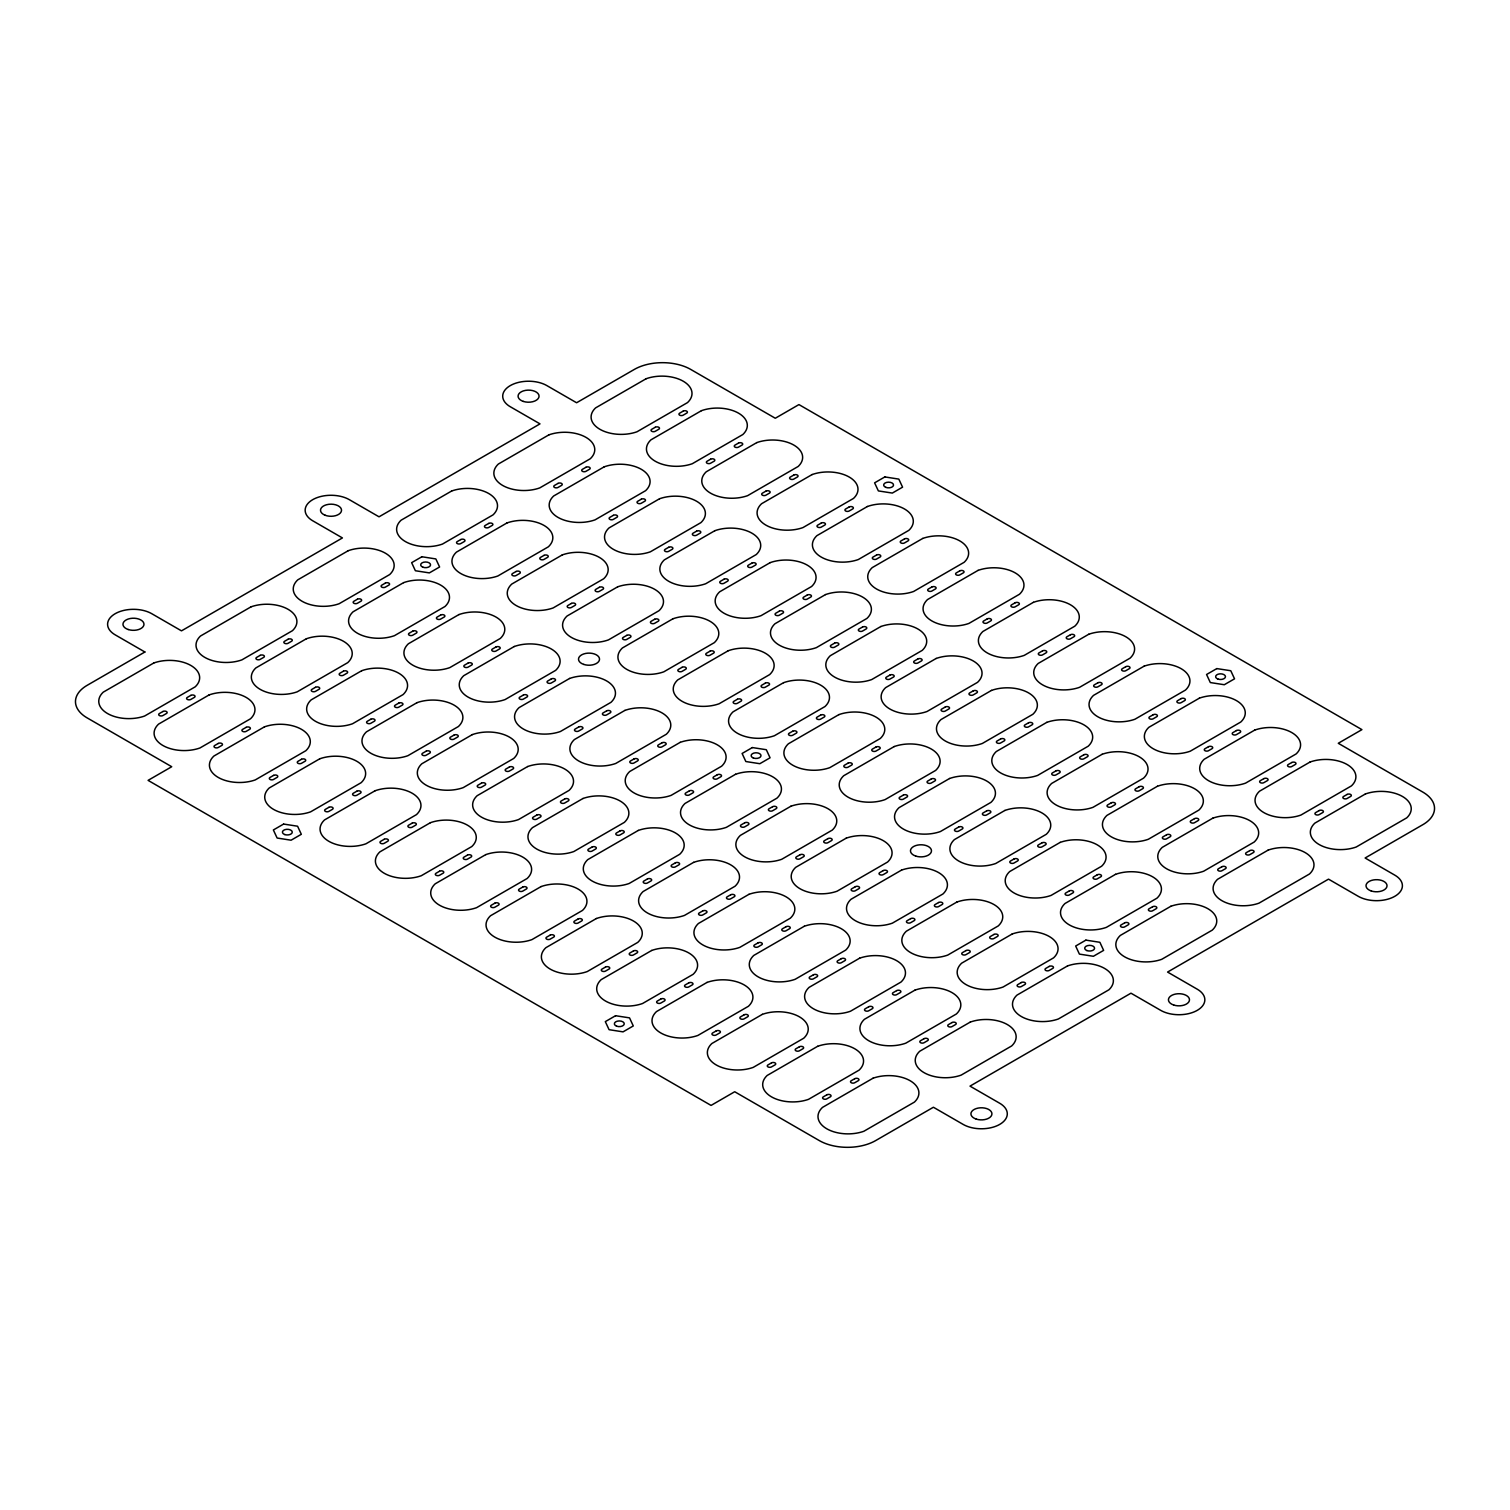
<?xml version="1.0" encoding="UTF-8"?>
<svg xmlns="http://www.w3.org/2000/svg" width="1510" height="1510" viewBox="0 0 1510 1510"><rect width="100%" height="100%" fill="white"/><g stroke="black" fill="none" stroke-linecap="round" stroke-linejoin="round"><path stroke-width="1.5" d="M144.885 651.999L87.146 685.332A39.864 23.027 0 0 0 87.146 717.892L171.725 766.721L148.074 780.368L711.059 1105.414L734.709 1091.749L819.288 1140.578A39.864 23.027 0 0 0 875.668 1140.578L933.406 1107.245L963.135 1124.403A25.878 14.949 0 0 0 999.714 1124.403A25.878 14.949 0 0 0 999.714 1103.263L970.005 1086.124L1130.971 993.184L1160.68 1010.341A25.878 14.949 0 0 0 1197.279 1010.341A25.878 14.949 0 0 0 1197.279 989.22L1167.57 972.062L1328.517 879.141L1358.226 896.298A25.878 14.949 0 0 0 1394.825 896.298A25.878 14.949 0 0 0 1394.825 875.158L1365.115 858.001L1422.854 824.668A39.864 23.027 0 0 0 1422.854 792.108L1338.275 743.279L1361.926 729.632L798.941 404.586L775.291 418.251L690.712 369.421A39.864 23.027 0 0 0 634.332 369.421L576.594 402.755L546.865 385.597A25.878 14.949 0 0 0 510.286 385.597A25.878 14.949 0 0 0 510.286 406.737L539.995 423.876L379.029 516.816L349.32 499.659A25.878 14.949 0 0 0 312.721 499.659A25.878 14.949 0 0 0 312.721 520.78L342.43 537.938L181.483 630.859L151.774 613.702A25.878 14.949 0 0 0 115.175 613.702A25.878 14.949 0 0 0 115.175 634.842L144.885 651.999M153.793 662.984L103.265 692.146A30.049 17.346 0 0 0 107.569 713.551A30.049 17.346 0 0 0 144.62 716.023L195.149 686.861A30.049 17.346 0 0 0 190.845 665.457A30.049 17.346 0 0 0 153.793 662.984M251.037 606.831L200.509 636.012A30.049 17.346 0 0 0 204.813 657.397A30.049 17.346 0 0 0 241.864 659.889L292.411 630.708A30.049 17.346 0 0 0 288.108 609.323A30.049 17.346 0 0 0 251.037 606.831M348.281 550.678L297.753 579.859A30.049 17.346 0 0 0 302.057 601.263A30.049 17.346 0 0 0 339.127 603.736L389.655 574.574A30.049 17.346 0 0 0 385.352 553.17A30.049 17.346 0 0 0 348.281 550.678M451.641 491.014L401.113 520.195A30.049 17.346 0 0 0 405.416 541.58A30.049 17.346 0 0 0 442.468 544.072L493.015 514.891A30.049 17.346 0 0 0 488.712 493.506A30.049 17.346 0 0 0 451.641 491.014M548.885 434.861L498.357 464.042A30.049 17.346 0 0 0 502.66 485.446A30.049 17.346 0 0 0 539.731 487.919L590.259 458.757A30.049 17.346 0 0 0 585.956 437.353A30.049 17.346 0 0 0 548.885 434.861M646.148 378.727L595.601 407.889A30.049 17.346 0 0 0 599.904 429.293A30.049 17.346 0 0 0 636.975 431.784L687.503 402.604A30.049 17.346 0 0 0 683.199 381.2A30.049 17.346 0 0 0 646.148 378.727M421.875 556.756L411.645 562.664L415.382 570.742L429.368 572.894L439.599 566.986L435.843 558.927L421.875 556.756M162.91 711.512L159.418 713.532A2.473 1.416 0 0 0 159.418 715.551A2.473 1.416 0 0 0 162.91 715.551L166.402 713.532A2.473 1.416 0 0 0 166.402 711.512A2.473 1.416 0 0 0 162.91 711.512M190.826 695.393L187.334 697.412A2.473 1.416 0 0 0 187.334 699.432A2.473 1.416 0 0 0 190.826 699.432L194.318 697.412A2.473 1.416 0 0 0 194.318 695.393A2.473 1.416 0 0 0 190.826 695.393M260.154 655.378L256.662 657.397A2.473 1.416 0 0 0 256.662 659.398A2.473 1.416 0 0 0 260.154 659.398L263.646 657.397A2.473 1.416 0 0 0 263.646 655.378A2.473 1.416 0 0 0 260.154 655.378M288.089 639.259L284.597 641.259A2.473 1.416 0 0 0 284.597 643.279A2.473 1.416 0 0 0 288.089 643.279L291.562 641.259A2.473 1.416 0 0 0 291.562 639.259A2.473 1.416 0 0 0 288.089 639.259M357.398 599.225L353.906 601.244A2.473 1.416 0 0 0 353.906 603.264A2.473 1.416 0 0 0 357.398 603.264L360.89 601.244A2.473 1.416 0 0 0 360.89 599.225A2.473 1.416 0 0 0 357.398 599.225M385.333 583.105L381.841 585.125A2.473 1.416 0 0 0 381.841 587.145A2.473 1.416 0 0 0 385.333 587.145L388.825 585.125A2.473 1.416 0 0 0 388.825 583.105A2.473 1.416 0 0 0 385.333 583.105M460.758 539.561L457.266 541.58A2.473 1.416 0 0 0 457.266 543.581A2.473 1.416 0 0 0 460.758 543.581L464.25 541.58A2.473 1.416 0 0 0 464.25 539.561A2.473 1.416 0 0 0 460.758 539.561M488.693 523.442L485.201 525.442A2.473 1.416 0 0 0 485.201 527.462A2.473 1.416 0 0 0 488.693 527.462L492.166 525.442A2.473 1.416 0 0 0 492.166 523.442A2.473 1.416 0 0 0 488.693 523.442M558.002 483.408L554.51 485.427A2.473 1.416 0 0 0 554.51 487.447A2.473 1.416 0 0 0 558.002 487.447L561.494 485.427A2.473 1.416 0 0 0 561.494 483.408A2.473 1.416 0 0 0 558.002 483.408M585.937 467.288L582.445 469.308A2.473 1.416 0 0 0 582.445 471.328A2.473 1.416 0 0 0 585.937 471.328L589.428 469.308A2.473 1.416 0 0 0 589.428 467.288A2.473 1.416 0 0 0 585.937 467.288M655.264 427.273L651.773 429.274A2.473 1.416 0 0 0 651.773 431.294A2.473 1.416 0 0 0 655.264 431.294L658.756 429.274A2.473 1.416 0 0 0 658.756 427.273A2.473 1.416 0 0 0 655.264 427.273M683.181 411.135L679.689 413.155A2.473 1.416 0 0 0 679.689 415.175A2.473 1.416 0 0 0 683.181 415.175L686.673 413.155A2.473 1.416 0 0 0 686.673 411.135A2.473 1.416 0 0 0 683.181 411.135M209.116 694.921L158.588 724.102A30.049 17.346 0 0 0 162.891 745.487A30.049 17.346 0 0 0 199.943 747.978L250.471 718.798A30.049 17.346 0 0 0 246.168 697.412A30.049 17.346 0 0 0 209.116 694.921M306.36 638.768L255.832 667.948A30.049 17.346 0 0 0 260.135 689.334A30.049 17.346 0 0 0 297.206 691.825L347.734 662.645A30.049 17.346 0 0 0 343.431 641.259A30.049 17.346 0 0 0 306.36 638.768M403.623 582.634L353.076 611.795A30.049 17.346 0 0 0 357.379 633.2A30.049 17.346 0 0 0 394.45 635.672L444.978 606.51A30.049 17.346 0 0 0 440.675 585.106A30.049 17.346 0 0 0 403.623 582.634M506.964 522.951L456.435 552.131A30.049 17.346 0 0 0 460.739 573.517A30.049 17.346 0 0 0 497.809 576.008L548.338 546.828A30.049 17.346 0 0 0 544.034 525.442A30.049 17.346 0 0 0 506.964 522.951M604.226 466.816L553.679 495.978A30.049 17.346 0 0 0 557.983 517.383A30.049 17.346 0 0 0 595.053 519.855L645.582 490.693A30.049 17.346 0 0 0 641.278 469.289A30.049 17.346 0 0 0 604.226 466.816M701.47 410.663L650.942 439.844A30.049 17.346 0 0 0 655.246 461.23A30.049 17.346 0 0 0 692.297 463.721L742.826 434.54A30.049 17.346 0 0 0 738.522 413.155A30.049 17.346 0 0 0 701.47 410.663M218.233 743.467L214.741 745.487A2.473 1.416 0 0 0 214.741 747.488A2.473 1.416 0 0 0 218.233 747.488L221.725 745.487A2.473 1.416 0 0 0 221.725 743.467A2.473 1.416 0 0 0 218.233 743.467M246.149 727.348L242.657 729.349A2.473 1.416 0 0 0 242.657 731.369A2.473 1.416 0 0 0 246.149 731.369L249.641 729.349A2.473 1.416 0 0 0 249.641 727.348A2.473 1.416 0 0 0 246.149 727.348M315.477 687.314L311.985 689.334A2.473 1.416 0 0 0 311.985 691.353A2.473 1.416 0 0 0 315.477 691.353L318.969 689.334A2.473 1.416 0 0 0 318.969 687.314A2.473 1.416 0 0 0 315.477 687.314M343.412 671.195L339.92 673.215A2.473 1.416 0 0 0 339.92 675.234A2.473 1.416 0 0 0 343.412 675.234L346.904 673.215A2.473 1.416 0 0 0 346.904 671.195A2.473 1.416 0 0 0 343.412 671.195M412.74 631.161L409.248 633.181A2.473 1.416 0 0 0 409.248 635.2A2.473 1.416 0 0 0 412.74 635.2L416.213 633.181A2.473 1.416 0 0 0 416.213 631.161A2.473 1.416 0 0 0 412.74 631.161M440.656 615.042L437.164 617.062A2.473 1.416 0 0 0 437.164 619.081A2.473 1.416 0 0 0 440.656 619.081L444.148 617.062A2.473 1.416 0 0 0 444.148 615.042A2.473 1.416 0 0 0 440.656 615.042M516.08 571.497L512.588 573.517A2.473 1.416 0 0 0 512.588 575.537A2.473 1.416 0 0 0 516.08 575.537L519.572 573.517A2.473 1.416 0 0 0 519.572 571.497A2.473 1.416 0 0 0 516.08 571.497M544.015 555.378L540.523 557.398A2.473 1.416 0 0 0 540.523 559.417A2.473 1.416 0 0 0 544.015 559.417L547.507 557.398A2.473 1.416 0 0 0 547.507 555.378A2.473 1.416 0 0 0 544.015 555.378M613.343 515.344L609.851 517.364A2.473 1.416 0 0 0 609.851 519.383A2.473 1.416 0 0 0 613.343 519.383L616.816 517.364A2.473 1.416 0 0 0 616.816 515.344A2.473 1.416 0 0 0 613.343 515.344M641.259 499.225L637.767 501.245A2.473 1.416 0 0 0 637.767 503.264A2.473 1.416 0 0 0 641.259 503.264L644.751 501.245A2.473 1.416 0 0 0 644.751 499.225A2.473 1.416 0 0 0 641.259 499.225M710.587 459.21L707.095 461.23A2.473 1.416 0 0 0 707.095 463.23A2.473 1.416 0 0 0 710.587 463.23L714.079 461.23A2.473 1.416 0 0 0 714.079 459.21A2.473 1.416 0 0 0 710.587 459.21M738.503 443.091L735.011 445.091A2.473 1.416 0 0 0 735.011 447.111A2.473 1.416 0 0 0 738.503 447.111L741.995 445.091A2.473 1.416 0 0 0 741.995 443.091A2.473 1.416 0 0 0 738.503 443.091M264.439 726.857L213.91 756.038A30.049 17.346 0 0 0 218.214 777.423A30.049 17.346 0 0 0 255.266 779.915L305.813 750.734A30.049 17.346 0 0 0 301.509 729.349A30.049 17.346 0 0 0 264.439 726.857M361.683 670.723L311.154 699.885A30.049 17.346 0 0 0 315.458 721.289A30.049 17.346 0 0 0 352.528 723.762L403.057 694.6A30.049 17.346 0 0 0 398.753 673.196A30.049 17.346 0 0 0 361.683 670.723M458.946 614.57L408.417 643.751A30.049 17.346 0 0 0 412.721 665.136A30.049 17.346 0 0 0 449.772 667.628L500.301 638.447A30.049 17.346 0 0 0 495.997 617.062A30.049 17.346 0 0 0 458.946 614.57M562.286 554.906L511.758 584.068A30.049 17.346 0 0 0 516.061 605.472A30.049 17.346 0 0 0 553.132 607.945L603.66 578.783A30.049 17.346 0 0 0 599.357 557.379A30.049 17.346 0 0 0 562.286 554.906M659.549 498.753L609.021 527.934A30.049 17.346 0 0 0 613.324 549.319A30.049 17.346 0 0 0 650.376 551.811L700.904 522.63A30.049 17.346 0 0 0 696.601 501.245A30.049 17.346 0 0 0 659.549 498.753M756.793 442.6L706.265 471.781A30.049 17.346 0 0 0 710.568 493.166A30.049 17.346 0 0 0 747.62 495.658L798.148 466.477A30.049 17.346 0 0 0 793.845 445.091A30.049 17.346 0 0 0 756.793 442.6M273.555 775.404L270.064 777.423A2.473 1.416 0 0 0 270.064 779.443A2.473 1.416 0 0 0 273.555 779.443L277.047 777.423A2.473 1.416 0 0 0 277.047 775.404A2.473 1.416 0 0 0 273.555 775.404M301.49 759.285L297.998 761.304A2.473 1.416 0 0 0 297.998 763.305A2.473 1.416 0 0 0 301.49 763.305L304.982 761.304A2.473 1.416 0 0 0 304.982 759.285A2.473 1.416 0 0 0 301.49 759.285M370.799 719.251L367.326 721.27A2.473 1.416 0 0 0 367.326 723.29A2.473 1.416 0 0 0 370.799 723.29L374.291 721.27A2.473 1.416 0 0 0 374.291 719.251A2.473 1.416 0 0 0 370.799 719.251M398.734 703.131L395.243 705.151A2.473 1.416 0 0 0 395.243 707.171A2.473 1.416 0 0 0 398.734 707.171L402.226 705.151A2.473 1.416 0 0 0 402.226 703.131A2.473 1.416 0 0 0 398.734 703.131M468.062 663.116L464.57 665.136A2.473 1.416 0 0 0 464.57 667.137A2.473 1.416 0 0 0 468.062 667.137L471.554 665.136A2.473 1.416 0 0 0 471.554 663.116A2.473 1.416 0 0 0 468.062 663.116M495.978 646.997L492.487 648.998A2.473 1.416 0 0 0 492.487 651.018A2.473 1.416 0 0 0 495.978 651.018L499.47 648.998A2.473 1.416 0 0 0 499.47 646.997A2.473 1.416 0 0 0 495.978 646.997M571.403 603.434L567.93 605.453A2.473 1.416 0 0 0 567.93 607.473A2.473 1.416 0 0 0 571.403 607.473L574.895 605.453A2.473 1.416 0 0 0 574.895 603.434A2.473 1.416 0 0 0 571.403 603.434M599.338 587.315L595.846 589.334A2.473 1.416 0 0 0 595.846 591.354A2.473 1.416 0 0 0 599.338 591.354L602.83 589.334A2.473 1.416 0 0 0 602.83 587.315A2.473 1.416 0 0 0 599.338 587.315M668.666 547.299L665.174 549.319A2.473 1.416 0 0 0 665.174 551.32A2.473 1.416 0 0 0 668.666 551.32L672.158 549.319A2.473 1.416 0 0 0 672.158 547.299A2.473 1.416 0 0 0 668.666 547.299M696.582 531.18L693.09 533.181A2.473 1.416 0 0 0 693.09 535.201A2.473 1.416 0 0 0 696.582 535.201L700.074 533.181A2.473 1.416 0 0 0 700.074 531.18A2.473 1.416 0 0 0 696.582 531.18M765.91 491.146L762.418 493.166A2.473 1.416 0 0 0 762.418 495.186A2.473 1.416 0 0 0 765.91 495.186L769.402 493.166A2.473 1.416 0 0 0 769.402 491.146A2.473 1.416 0 0 0 765.91 491.146M793.826 475.027L790.334 477.047A2.473 1.416 0 0 0 790.334 479.066A2.473 1.416 0 0 0 793.826 479.066L797.318 477.047A2.473 1.416 0 0 0 797.318 475.027A2.473 1.416 0 0 0 793.826 475.027M319.761 758.794L269.233 787.975A30.049 17.346 0 0 0 273.536 809.379A30.049 17.346 0 0 0 310.607 811.851L361.135 782.69A30.049 17.346 0 0 0 356.832 761.285A30.049 17.346 0 0 0 319.761 758.794M417.024 702.66L366.477 731.822A30.049 17.346 0 0 0 370.78 753.226A30.049 17.346 0 0 0 407.851 755.717L458.379 726.537A30.049 17.346 0 0 0 454.076 705.132A30.049 17.346 0 0 0 417.024 702.66M514.268 646.506L463.74 675.687A30.049 17.346 0 0 0 468.043 697.073A30.049 17.346 0 0 0 505.095 699.564L555.623 670.383A30.049 17.346 0 0 0 551.32 648.998A30.049 17.346 0 0 0 514.268 646.506M617.628 586.843L567.081 616.005A30.049 17.346 0 0 0 571.384 637.409A30.049 17.346 0 0 0 608.455 639.9L658.983 610.72A30.049 17.346 0 0 0 654.679 589.315A30.049 17.346 0 0 0 617.628 586.843M714.872 530.69L664.343 559.87A30.049 17.346 0 0 0 668.647 581.256A30.049 17.346 0 0 0 705.698 583.747L756.227 554.566A30.049 17.346 0 0 0 751.923 533.181A30.049 17.346 0 0 0 714.872 530.69M812.116 474.555L761.587 503.717A30.049 17.346 0 0 0 765.891 525.121A30.049 17.346 0 0 0 802.942 527.594L853.49 498.432A30.049 17.346 0 0 0 849.186 477.028A30.049 17.346 0 0 0 812.116 474.555M283.597 824.064L273.367 829.971L277.123 838.031L291.09 840.202L301.32 834.294L297.583 826.215L283.597 824.064M884.841 476.933L874.611 482.841L878.367 490.92L892.334 493.072L902.565 487.164L898.827 479.104L884.841 476.933M328.878 807.34L325.386 809.36A2.473 1.416 0 0 0 325.386 811.38A2.473 1.416 0 0 0 328.878 811.38L332.37 809.36A2.473 1.416 0 0 0 332.37 807.34A2.473 1.416 0 0 0 328.878 807.34M356.813 791.221L353.321 793.241A2.473 1.416 0 0 0 353.321 795.26A2.473 1.416 0 0 0 356.813 795.26L360.305 793.241A2.473 1.416 0 0 0 360.305 791.221A2.473 1.416 0 0 0 356.813 791.221M426.141 751.206L422.649 753.207A2.473 1.416 0 0 0 422.649 755.226A2.473 1.416 0 0 0 426.141 755.226L429.633 753.207A2.473 1.416 0 0 0 429.633 751.206A2.473 1.416 0 0 0 426.141 751.206M454.057 735.087L450.565 737.088A2.473 1.416 0 0 0 450.565 739.107A2.473 1.416 0 0 0 454.057 739.107L457.549 737.088A2.473 1.416 0 0 0 457.549 735.087A2.473 1.416 0 0 0 454.057 735.087M523.385 695.053L519.893 697.073A2.473 1.416 0 0 0 519.893 699.092A2.473 1.416 0 0 0 523.385 699.092L526.877 697.073A2.473 1.416 0 0 0 526.877 695.053A2.473 1.416 0 0 0 523.385 695.053M551.301 678.934L547.809 680.953A2.473 1.416 0 0 0 547.809 682.973A2.473 1.416 0 0 0 551.301 682.973L554.793 680.953A2.473 1.416 0 0 0 554.793 678.934A2.473 1.416 0 0 0 551.301 678.934M626.744 635.389L623.252 637.39A2.473 1.416 0 0 0 623.252 639.409A2.473 1.416 0 0 0 626.744 639.409L630.236 637.39A2.473 1.416 0 0 0 630.236 635.389A2.473 1.416 0 0 0 626.744 635.389M654.66 619.27L651.169 621.271A2.473 1.416 0 0 0 651.169 623.29A2.473 1.416 0 0 0 654.66 623.29L658.152 621.271A2.473 1.416 0 0 0 658.152 619.27A2.473 1.416 0 0 0 654.66 619.27M723.988 579.236L720.497 581.256A2.473 1.416 0 0 0 720.497 583.275A2.473 1.416 0 0 0 723.988 583.275L727.48 581.256A2.473 1.416 0 0 0 727.48 579.236A2.473 1.416 0 0 0 723.988 579.236M751.904 563.117L748.413 565.136A2.473 1.416 0 0 0 748.413 567.137A2.473 1.416 0 0 0 751.904 567.137L755.396 565.136A2.473 1.416 0 0 0 755.396 563.117A2.473 1.416 0 0 0 751.904 563.117M821.232 523.083L817.74 525.102A2.473 1.416 0 0 0 817.74 527.122A2.473 1.416 0 0 0 821.232 527.122L824.724 525.102A2.473 1.416 0 0 0 824.724 523.083A2.473 1.416 0 0 0 821.232 523.083M849.167 506.964L845.676 508.983A2.473 1.416 0 0 0 845.676 511.003A2.473 1.416 0 0 0 849.167 511.003L852.64 508.983A2.473 1.416 0 0 0 852.64 506.964A2.473 1.416 0 0 0 849.167 506.964M375.103 790.749L324.556 819.911A30.049 17.346 0 0 0 328.859 841.315A30.049 17.346 0 0 0 365.93 843.807L416.458 814.626A30.049 17.346 0 0 0 412.155 793.222A30.049 17.346 0 0 0 375.103 790.749M472.347 734.596L421.818 763.777A30.049 17.346 0 0 0 426.122 785.162A30.049 17.346 0 0 0 463.174 787.654L513.702 758.473A30.049 17.346 0 0 0 509.398 737.088A30.049 17.346 0 0 0 472.347 734.596M569.591 678.462L519.062 707.624A30.049 17.346 0 0 0 523.366 729.028A30.049 17.346 0 0 0 560.418 731.501L610.965 702.339A30.049 17.346 0 0 0 606.642 680.934A30.049 17.346 0 0 0 569.591 678.462M672.95 618.779L622.422 647.96A30.049 17.346 0 0 0 626.726 669.345A30.049 17.346 0 0 0 663.777 671.837L714.305 642.656A30.049 17.346 0 0 0 710.002 621.271A30.049 17.346 0 0 0 672.95 618.779M770.194 562.626L719.666 591.807A30.049 17.346 0 0 0 723.97 613.211A30.049 17.346 0 0 0 761.021 615.684L811.568 586.522A30.049 17.346 0 0 0 807.246 565.117A30.049 17.346 0 0 0 770.194 562.626M867.438 506.492L816.91 535.654A30.049 17.346 0 0 0 821.213 557.058A30.049 17.346 0 0 0 858.284 559.549L908.812 530.369A30.049 17.346 0 0 0 904.509 508.983A30.049 17.346 0 0 0 867.438 506.492M384.219 839.296L380.728 841.297A2.473 1.416 0 0 0 380.728 843.316A2.473 1.416 0 0 0 384.219 843.316L387.692 841.297A2.473 1.416 0 0 0 387.692 839.296A2.473 1.416 0 0 0 384.219 839.296M412.136 823.177L408.644 825.177A2.473 1.416 0 0 0 408.644 827.197A2.473 1.416 0 0 0 412.136 827.197L415.627 825.177A2.473 1.416 0 0 0 415.627 823.177A2.473 1.416 0 0 0 412.136 823.177M481.464 783.143L477.972 785.162A2.473 1.416 0 0 0 477.972 787.182A2.473 1.416 0 0 0 481.464 787.182L484.955 785.162A2.473 1.416 0 0 0 484.955 783.143A2.473 1.416 0 0 0 481.464 783.143M509.38 767.023L505.888 769.043A2.473 1.416 0 0 0 505.888 771.044A2.473 1.416 0 0 0 509.38 771.044L512.872 769.043A2.473 1.416 0 0 0 512.872 767.023A2.473 1.416 0 0 0 509.38 767.023M578.707 726.99L575.216 729.009A2.473 1.416 0 0 0 575.216 731.029A2.473 1.416 0 0 0 578.707 731.029L582.199 729.009A2.473 1.416 0 0 0 582.199 726.99A2.473 1.416 0 0 0 578.707 726.99M606.624 710.87L603.151 712.89A2.473 1.416 0 0 0 603.151 714.909A2.473 1.416 0 0 0 606.624 714.909L610.115 712.89A2.473 1.416 0 0 0 610.115 710.87A2.473 1.416 0 0 0 606.624 710.87M682.067 667.326L678.575 669.345A2.473 1.416 0 0 0 678.575 671.365A2.473 1.416 0 0 0 682.067 671.365L685.559 669.345A2.473 1.416 0 0 0 685.559 667.326A2.473 1.416 0 0 0 682.067 667.326M709.983 651.206L706.491 653.226A2.473 1.416 0 0 0 706.491 655.227A2.473 1.416 0 0 0 709.983 655.227L713.475 653.226A2.473 1.416 0 0 0 713.475 651.206A2.473 1.416 0 0 0 709.983 651.206M779.311 611.173L775.819 613.192A2.473 1.416 0 0 0 775.819 615.212A2.473 1.416 0 0 0 779.311 615.212L782.803 613.192A2.473 1.416 0 0 0 782.803 611.173A2.473 1.416 0 0 0 779.311 611.173M807.227 595.053L803.754 597.073A2.473 1.416 0 0 0 803.754 599.092A2.473 1.416 0 0 0 807.227 599.092L810.719 597.073A2.473 1.416 0 0 0 810.719 595.053A2.473 1.416 0 0 0 807.227 595.053M876.555 555.038L873.063 557.039A2.473 1.416 0 0 0 873.063 559.059A2.473 1.416 0 0 0 876.555 559.059L880.047 557.039A2.473 1.416 0 0 0 880.047 555.038A2.473 1.416 0 0 0 876.555 555.038M904.49 538.919L900.998 540.92A2.473 1.416 0 0 0 900.998 542.939A2.473 1.416 0 0 0 904.49 542.939L907.982 540.92A2.473 1.416 0 0 0 907.982 538.919A2.473 1.416 0 0 0 904.49 538.919M430.425 822.686L379.897 851.866A30.049 17.346 0 0 0 384.201 873.252A30.049 17.346 0 0 0 421.252 875.743L471.781 846.563A30.049 17.346 0 0 0 467.477 825.177A30.049 17.346 0 0 0 430.425 822.686M527.669 766.533L477.141 795.713A30.049 17.346 0 0 0 481.445 817.118A30.049 17.346 0 0 0 518.496 819.59L569.025 790.428A30.049 17.346 0 0 0 564.721 769.024A30.049 17.346 0 0 0 527.669 766.533M624.913 710.398L574.385 739.56A30.049 17.346 0 0 0 578.689 760.965A30.049 17.346 0 0 0 615.759 763.456L666.288 734.275A30.049 17.346 0 0 0 661.984 712.871A30.049 17.346 0 0 0 624.913 710.398M728.273 650.716L677.745 679.896A30.049 17.346 0 0 0 682.048 701.301A30.049 17.346 0 0 0 719.1 703.773L769.628 674.611A30.049 17.346 0 0 0 765.325 653.207A30.049 17.346 0 0 0 728.273 650.716M825.517 594.581L774.989 623.743A30.049 17.346 0 0 0 779.292 645.148A30.049 17.346 0 0 0 816.363 647.639L866.891 618.458A30.049 17.346 0 0 0 862.587 597.054A30.049 17.346 0 0 0 825.517 594.581M922.761 538.428L872.233 567.609A30.049 17.346 0 0 0 876.536 588.994A30.049 17.346 0 0 0 913.607 591.486L964.135 562.305A30.049 17.346 0 0 0 959.831 540.92A30.049 17.346 0 0 0 922.761 538.428M439.542 871.232L436.05 873.252A2.473 1.416 0 0 0 436.05 875.253A2.473 1.416 0 0 0 439.542 875.253L443.034 873.252A2.473 1.416 0 0 0 443.034 871.232A2.473 1.416 0 0 0 439.542 871.232M467.458 855.113L463.966 857.133A2.473 1.416 0 0 0 463.966 859.133A2.473 1.416 0 0 0 467.458 859.133L470.95 857.133A2.473 1.416 0 0 0 470.95 855.113A2.473 1.416 0 0 0 467.458 855.113M536.786 815.079L533.294 817.099A2.473 1.416 0 0 0 533.294 819.118A2.473 1.416 0 0 0 536.786 819.118L540.278 817.099A2.473 1.416 0 0 0 540.278 815.079A2.473 1.416 0 0 0 536.786 815.079M564.702 798.96L561.21 800.98A2.473 1.416 0 0 0 561.21 802.999A2.473 1.416 0 0 0 564.702 802.999L568.194 800.98A2.473 1.416 0 0 0 568.194 798.96A2.473 1.416 0 0 0 564.702 798.96M634.03 758.945L630.538 760.946A2.473 1.416 0 0 0 630.538 762.965A2.473 1.416 0 0 0 634.03 762.965L637.522 760.946A2.473 1.416 0 0 0 637.522 758.945A2.473 1.416 0 0 0 634.03 758.945M661.965 742.826L658.473 744.826A2.473 1.416 0 0 0 658.473 746.846A2.473 1.416 0 0 0 661.965 746.846L665.457 744.826A2.473 1.416 0 0 0 665.457 742.826A2.473 1.416 0 0 0 661.965 742.826M737.39 699.262L733.898 701.282A2.473 1.416 0 0 0 733.898 703.301A2.473 1.416 0 0 0 737.39 703.301L740.881 701.282A2.473 1.416 0 0 0 740.881 699.262A2.473 1.416 0 0 0 737.39 699.262M765.306 683.143L761.814 685.163A2.473 1.416 0 0 0 761.814 687.182A2.473 1.416 0 0 0 765.306 687.182L768.798 685.163A2.473 1.416 0 0 0 768.798 683.143A2.473 1.416 0 0 0 765.306 683.143M834.634 643.128L831.142 645.129A2.473 1.416 0 0 0 831.142 647.148A2.473 1.416 0 0 0 834.634 647.148L838.125 645.129A2.473 1.416 0 0 0 838.125 643.128A2.473 1.416 0 0 0 834.634 643.128M862.569 627.009L859.077 629.009A2.473 1.416 0 0 0 859.077 631.029A2.473 1.416 0 0 0 862.569 631.029L866.06 629.009A2.473 1.416 0 0 0 866.06 627.009A2.473 1.416 0 0 0 862.569 627.009M931.897 586.975L928.405 588.994A2.473 1.416 0 0 0 928.405 591.014A2.473 1.416 0 0 0 931.897 591.014L935.37 588.994A2.473 1.416 0 0 0 935.37 586.975A2.473 1.416 0 0 0 931.897 586.975M959.813 570.856L956.321 572.875A2.473 1.416 0 0 0 956.321 574.876A2.473 1.416 0 0 0 959.813 574.876L963.304 572.875A2.473 1.416 0 0 0 963.304 570.856A2.473 1.416 0 0 0 959.813 570.856M485.748 854.622L435.22 883.803A30.049 17.346 0 0 0 439.523 905.207A30.049 17.346 0 0 0 476.575 907.68L527.103 878.518A30.049 17.346 0 0 0 522.8 857.114A30.049 17.346 0 0 0 485.748 854.622M582.992 798.488L532.464 827.65A30.049 17.346 0 0 0 536.767 849.054A30.049 17.346 0 0 0 573.819 851.546L624.366 822.365A30.049 17.346 0 0 0 620.063 800.961A30.049 17.346 0 0 0 582.992 798.488M680.236 742.335L629.708 771.516A30.049 17.346 0 0 0 634.011 792.901A30.049 17.346 0 0 0 671.082 795.392L721.61 766.212A30.049 17.346 0 0 0 717.307 744.826A30.049 17.346 0 0 0 680.236 742.335M783.596 682.671L733.067 711.833A30.049 17.346 0 0 0 737.371 733.237A30.049 17.346 0 0 0 774.422 735.729L824.97 706.548A30.049 17.346 0 0 0 820.666 685.144A30.049 17.346 0 0 0 783.596 682.671M880.84 626.518L830.311 655.699A30.049 17.346 0 0 0 834.615 677.084A30.049 17.346 0 0 0 871.685 679.576L922.214 650.395A30.049 17.346 0 0 0 917.91 629.009A30.049 17.346 0 0 0 880.84 626.518M978.103 570.365L927.555 599.545A30.049 17.346 0 0 0 931.878 620.95A30.049 17.346 0 0 0 968.929 623.422L1019.458 594.26A30.049 17.346 0 0 0 1015.154 572.856A30.049 17.346 0 0 0 978.103 570.365M752.339 747.563L742.108 753.471L745.846 761.531L759.832 763.701L770.062 757.793L766.306 749.715L752.339 747.563M494.865 903.169L491.373 905.188A2.473 1.416 0 0 0 491.373 907.208A2.473 1.416 0 0 0 494.865 907.208L498.357 905.188A2.473 1.416 0 0 0 498.357 903.169A2.473 1.416 0 0 0 494.865 903.169M522.781 887.049L519.289 889.069A2.473 1.416 0 0 0 519.289 891.089A2.473 1.416 0 0 0 522.781 891.089L526.273 889.069A2.473 1.416 0 0 0 526.273 887.049A2.473 1.416 0 0 0 522.781 887.049M592.109 847.034L588.617 849.035A2.473 1.416 0 0 0 588.617 851.055A2.473 1.416 0 0 0 592.109 851.055L595.601 849.035A2.473 1.416 0 0 0 595.601 847.034A2.473 1.416 0 0 0 592.109 847.034M620.044 830.915L616.552 832.916A2.473 1.416 0 0 0 616.552 834.936A2.473 1.416 0 0 0 620.044 834.936L623.517 832.916A2.473 1.416 0 0 0 623.517 830.915A2.473 1.416 0 0 0 620.044 830.915M689.353 790.881L685.88 792.901A2.473 1.416 0 0 0 685.88 794.921A2.473 1.416 0 0 0 689.353 794.921L692.845 792.901A2.473 1.416 0 0 0 692.845 790.881A2.473 1.416 0 0 0 689.353 790.881M717.288 774.762L713.796 776.782A2.473 1.416 0 0 0 713.796 778.783A2.473 1.416 0 0 0 717.288 778.783L720.78 776.782A2.473 1.416 0 0 0 720.78 774.762A2.473 1.416 0 0 0 717.288 774.762M792.712 731.217L789.22 733.218A2.473 1.416 0 0 0 789.22 735.238A2.473 1.416 0 0 0 792.712 735.238L796.204 733.218A2.473 1.416 0 0 0 796.204 731.217A2.473 1.416 0 0 0 792.712 731.217M820.647 715.079L817.155 717.099A2.473 1.416 0 0 0 817.155 719.119A2.473 1.416 0 0 0 820.647 719.119L824.12 717.099A2.473 1.416 0 0 0 824.12 715.079A2.473 1.416 0 0 0 820.647 715.079M889.956 675.064L886.483 677.084A2.473 1.416 0 0 0 886.483 679.085A2.473 1.416 0 0 0 889.956 679.085L893.448 677.084A2.473 1.416 0 0 0 893.448 675.064A2.473 1.416 0 0 0 889.956 675.064M917.891 658.945L914.399 660.965A2.473 1.416 0 0 0 914.399 662.966A2.473 1.416 0 0 0 917.891 662.966L921.383 660.965A2.473 1.416 0 0 0 921.383 658.945A2.473 1.416 0 0 0 917.891 658.945M987.219 618.911L983.727 620.931A2.473 1.416 0 0 0 983.727 622.951A2.473 1.416 0 0 0 987.219 622.951L990.711 620.931A2.473 1.416 0 0 0 990.711 618.911A2.473 1.416 0 0 0 987.219 618.911M1015.135 602.792L1011.643 604.812A2.473 1.416 0 0 0 1011.643 606.831A2.473 1.416 0 0 0 1015.135 606.831L1018.627 604.812A2.473 1.416 0 0 0 1018.627 602.792A2.473 1.416 0 0 0 1015.135 602.792M541.071 886.578L490.542 915.74A30.049 17.346 0 0 0 494.846 937.144A30.049 17.346 0 0 0 531.898 939.635L582.445 910.455A30.049 17.346 0 0 0 578.122 889.05A30.049 17.346 0 0 0 541.071 886.578M638.315 830.424L587.786 859.605A30.049 17.346 0 0 0 592.09 880.991A30.049 17.346 0 0 0 629.16 883.482L679.689 854.301A30.049 17.346 0 0 0 675.385 832.916A30.049 17.346 0 0 0 638.315 830.424M735.578 774.271L685.03 803.452A30.049 17.346 0 0 0 689.334 824.856A30.049 17.346 0 0 0 726.404 827.329L776.933 798.167A30.049 17.346 0 0 0 772.629 776.763A30.049 17.346 0 0 0 735.578 774.271M838.918 714.608L788.39 743.788A30.049 17.346 0 0 0 792.693 765.174A30.049 17.346 0 0 0 829.764 767.665L880.292 738.484A30.049 17.346 0 0 0 875.989 717.099A30.049 17.346 0 0 0 838.918 714.608M936.181 658.454L885.634 687.635A30.049 17.346 0 0 0 889.937 709.039A30.049 17.346 0 0 0 927.008 711.512L977.536 682.35A30.049 17.346 0 0 0 973.233 660.946A30.049 17.346 0 0 0 936.181 658.454M1033.425 602.32L982.897 631.482A30.049 17.346 0 0 0 987.2 652.886A30.049 17.346 0 0 0 1024.252 655.378L1074.78 626.197A30.049 17.346 0 0 0 1070.477 604.793A30.049 17.346 0 0 0 1033.425 602.32M550.187 935.124L546.695 937.125A2.473 1.416 0 0 0 546.695 939.144A2.473 1.416 0 0 0 550.187 939.144L553.679 937.125A2.473 1.416 0 0 0 553.679 935.124A2.473 1.416 0 0 0 550.187 935.124M578.103 918.986L574.63 921.006A2.473 1.416 0 0 0 574.63 923.025A2.473 1.416 0 0 0 578.103 923.025L581.595 921.006A2.473 1.416 0 0 0 581.595 918.986A2.473 1.416 0 0 0 578.103 918.986M647.431 878.971L643.94 880.991A2.473 1.416 0 0 0 643.94 882.991A2.473 1.416 0 0 0 647.431 882.991L650.923 880.991A2.473 1.416 0 0 0 650.923 878.971A2.473 1.416 0 0 0 647.431 878.971M675.366 862.852L671.874 864.871A2.473 1.416 0 0 0 671.874 866.872A2.473 1.416 0 0 0 675.366 866.872L678.858 864.871A2.473 1.416 0 0 0 678.858 862.852A2.473 1.416 0 0 0 675.366 862.852M744.694 822.818L741.202 824.837A2.473 1.416 0 0 0 741.202 826.857A2.473 1.416 0 0 0 744.694 826.857L748.186 824.837A2.473 1.416 0 0 0 748.186 822.818A2.473 1.416 0 0 0 744.694 822.818M772.61 806.699L769.119 808.718A2.473 1.416 0 0 0 769.119 810.738A2.473 1.416 0 0 0 772.61 810.738L776.102 808.718A2.473 1.416 0 0 0 776.102 806.699A2.473 1.416 0 0 0 772.61 806.699M848.035 763.154L844.543 765.174A2.473 1.416 0 0 0 844.543 767.174A2.473 1.416 0 0 0 848.035 767.174L851.527 765.174A2.473 1.416 0 0 0 851.527 763.154A2.473 1.416 0 0 0 848.035 763.154M875.97 747.035L872.478 749.054A2.473 1.416 0 0 0 872.478 751.055A2.473 1.416 0 0 0 875.97 751.055L879.462 749.054A2.473 1.416 0 0 0 879.462 747.035A2.473 1.416 0 0 0 875.97 747.035M945.298 707.001L941.806 709.02A2.473 1.416 0 0 0 941.806 711.04A2.473 1.416 0 0 0 945.298 711.04L948.79 709.02A2.473 1.416 0 0 0 948.79 707.001A2.473 1.416 0 0 0 945.298 707.001M973.214 690.882L969.722 692.901A2.473 1.416 0 0 0 969.722 694.921A2.473 1.416 0 0 0 973.214 694.921L976.706 692.901A2.473 1.416 0 0 0 976.706 690.882A2.473 1.416 0 0 0 973.214 690.882M1042.542 650.867L1039.05 652.867A2.473 1.416 0 0 0 1039.05 654.887A2.473 1.416 0 0 0 1042.542 654.887L1046.034 652.867A2.473 1.416 0 0 0 1046.034 650.867A2.473 1.416 0 0 0 1042.542 650.867M1070.458 634.747L1066.966 636.748A2.473 1.416 0 0 0 1066.966 638.768A2.473 1.416 0 0 0 1070.458 638.768L1073.95 636.748A2.473 1.416 0 0 0 1073.95 634.747A2.473 1.416 0 0 0 1070.458 634.747M596.393 918.514L545.865 947.695A30.049 17.346 0 0 0 550.168 969.08A30.049 17.346 0 0 0 587.239 971.572L637.767 942.391A30.049 17.346 0 0 0 633.464 921.006A30.049 17.346 0 0 0 596.393 918.514M693.637 862.361L643.109 891.542A30.049 17.346 0 0 0 647.413 912.946A30.049 17.346 0 0 0 684.483 915.419L735.011 886.257A30.049 17.346 0 0 0 730.708 864.852A30.049 17.346 0 0 0 693.637 862.361M790.9 806.227L740.372 835.389A30.049 17.346 0 0 0 744.675 856.793A30.049 17.346 0 0 0 781.727 859.284L832.255 830.104A30.049 17.346 0 0 0 827.952 808.699A30.049 17.346 0 0 0 790.9 806.227M894.241 746.544L843.712 775.725A30.049 17.346 0 0 0 848.016 797.129A30.049 17.346 0 0 0 885.087 799.602L935.615 770.44A30.049 17.346 0 0 0 931.311 749.035A30.049 17.346 0 0 0 894.241 746.544M991.504 690.41L940.975 719.572A30.049 17.346 0 0 0 945.279 740.976A30.049 17.346 0 0 0 982.331 743.467L1032.859 714.287A30.049 17.346 0 0 0 1028.555 692.882A30.049 17.346 0 0 0 991.504 690.41M1088.748 634.257L1038.219 663.437A30.049 17.346 0 0 0 1042.523 684.823A30.049 17.346 0 0 0 1079.574 687.314L1130.103 658.134A30.049 17.346 0 0 0 1125.799 636.748A30.049 17.346 0 0 0 1088.748 634.257M605.51 967.061L602.018 969.08A2.473 1.416 0 0 0 602.018 971.081A2.473 1.416 0 0 0 605.51 971.081L609.002 969.08A2.473 1.416 0 0 0 609.002 967.061A2.473 1.416 0 0 0 605.51 967.061M633.445 950.941L629.953 952.961A2.473 1.416 0 0 0 629.953 954.962A2.473 1.416 0 0 0 633.445 954.962L636.937 952.961A2.473 1.416 0 0 0 636.937 950.941A2.473 1.416 0 0 0 633.445 950.941M702.773 910.908L699.281 912.927A2.473 1.416 0 0 0 699.281 914.947A2.473 1.416 0 0 0 702.773 914.947L706.246 912.927A2.473 1.416 0 0 0 706.246 910.908A2.473 1.416 0 0 0 702.773 910.908M730.689 894.788L727.197 896.808A2.473 1.416 0 0 0 727.197 898.827A2.473 1.416 0 0 0 730.689 898.827L734.181 896.808A2.473 1.416 0 0 0 734.181 894.788A2.473 1.416 0 0 0 730.689 894.788M800.017 854.773L796.525 856.774A2.473 1.416 0 0 0 796.525 858.794A2.473 1.416 0 0 0 800.017 858.794L803.509 856.774A2.473 1.416 0 0 0 803.509 854.773A2.473 1.416 0 0 0 800.017 854.773M827.933 838.635L824.441 840.655A2.473 1.416 0 0 0 824.441 842.674A2.473 1.416 0 0 0 827.933 842.674L831.425 840.655A2.473 1.416 0 0 0 831.425 838.635A2.473 1.416 0 0 0 827.933 838.635M903.376 795.091L899.885 797.11A2.473 1.416 0 0 0 899.885 799.13A2.473 1.416 0 0 0 903.376 799.13L906.849 797.11A2.473 1.416 0 0 0 906.849 795.091A2.473 1.416 0 0 0 903.376 795.091M931.292 778.971L927.801 780.991A2.473 1.416 0 0 0 927.801 783.01A2.473 1.416 0 0 0 931.292 783.01L934.784 780.991A2.473 1.416 0 0 0 934.784 778.971A2.473 1.416 0 0 0 931.292 778.971M1000.62 738.956L997.128 740.957A2.473 1.416 0 0 0 997.128 742.977A2.473 1.416 0 0 0 1000.62 742.977L1004.112 740.957A2.473 1.416 0 0 0 1004.112 738.956A2.473 1.416 0 0 0 1000.62 738.956M1028.536 722.818L1025.045 724.838A2.473 1.416 0 0 0 1025.045 726.857A2.473 1.416 0 0 0 1028.536 726.857L1032.028 724.838A2.473 1.416 0 0 0 1032.028 722.818A2.473 1.416 0 0 0 1028.536 722.818M1097.864 682.803L1094.372 684.823A2.473 1.416 0 0 0 1094.372 686.823A2.473 1.416 0 0 0 1097.864 686.823L1101.356 684.823A2.473 1.416 0 0 0 1101.356 682.803A2.473 1.416 0 0 0 1097.864 682.803M1125.781 666.684L1122.308 668.703A2.473 1.416 0 0 0 1122.308 670.704A2.473 1.416 0 0 0 1125.781 670.704L1129.272 668.703A2.473 1.416 0 0 0 1129.272 666.684A2.473 1.416 0 0 0 1125.781 666.684M651.716 950.451L601.188 979.631A30.049 17.346 0 0 0 605.491 1001.017A30.049 17.346 0 0 0 642.562 1003.508L693.09 974.346A30.049 17.346 0 0 0 688.787 952.942A30.049 17.346 0 0 0 651.716 950.451M748.979 894.316L698.432 923.478A30.049 17.346 0 0 0 702.754 944.883A30.049 17.346 0 0 0 739.806 947.374L790.334 918.193A30.049 17.346 0 0 0 786.03 896.789A30.049 17.346 0 0 0 748.979 894.316M846.223 838.163L795.694 867.344A30.049 17.346 0 0 0 799.998 888.729A30.049 17.346 0 0 0 837.05 891.221L887.578 862.04A30.049 17.346 0 0 0 883.274 840.655A30.049 17.346 0 0 0 846.223 838.163M949.582 778.499L899.035 807.661A30.049 17.346 0 0 0 903.358 829.066A30.049 17.346 0 0 0 940.409 831.538L990.938 802.376A30.049 17.346 0 0 0 986.634 780.972A30.049 17.346 0 0 0 949.582 778.499M1046.826 722.346L996.298 751.527A30.049 17.346 0 0 0 1000.601 772.912A30.049 17.346 0 0 0 1037.653 775.404L1088.181 746.223A30.049 17.346 0 0 0 1083.878 724.838A30.049 17.346 0 0 0 1046.826 722.346M1144.07 666.193L1093.542 695.374A30.049 17.346 0 0 0 1097.845 716.778A30.049 17.346 0 0 0 1134.897 719.251L1185.444 690.089A30.049 17.346 0 0 0 1181.141 668.685A30.049 17.346 0 0 0 1144.07 666.193M615.552 1015.72L605.321 1021.628L609.077 1029.688L623.045 1031.858L633.275 1025.951L629.538 1017.872L615.552 1015.72M1216.815 668.59L1206.565 674.498L1210.322 682.558L1224.289 684.728L1234.538 678.82L1230.782 670.742L1216.815 668.59M660.833 998.997L657.36 1001.017A2.473 1.416 0 0 0 657.36 1003.036A2.473 1.416 0 0 0 660.833 1003.036L664.324 1001.017A2.473 1.416 0 0 0 664.324 998.997A2.473 1.416 0 0 0 660.833 998.997M688.768 982.878L685.276 984.897A2.473 1.416 0 0 0 685.276 986.917A2.473 1.416 0 0 0 688.768 986.917L692.26 984.897A2.473 1.416 0 0 0 692.26 982.878A2.473 1.416 0 0 0 688.768 982.878M758.095 942.863L754.604 944.864A2.473 1.416 0 0 0 754.604 946.883A2.473 1.416 0 0 0 758.095 946.883L761.587 944.864A2.473 1.416 0 0 0 761.587 942.863A2.473 1.416 0 0 0 758.095 942.863M786.012 926.725L782.52 928.744A2.473 1.416 0 0 0 782.52 930.764A2.473 1.416 0 0 0 786.012 930.764L789.503 928.744A2.473 1.416 0 0 0 789.503 926.725A2.473 1.416 0 0 0 786.012 926.725M855.34 886.71L851.848 888.729A2.473 1.416 0 0 0 851.848 890.73A2.473 1.416 0 0 0 855.34 890.73L858.831 888.729A2.473 1.416 0 0 0 858.831 886.71A2.473 1.416 0 0 0 855.34 886.71M883.256 870.591L879.764 872.61A2.473 1.416 0 0 0 879.764 874.611A2.473 1.416 0 0 0 883.256 874.611L886.747 872.61A2.473 1.416 0 0 0 886.747 870.591A2.473 1.416 0 0 0 883.256 870.591M958.699 827.027L955.207 829.047A2.473 1.416 0 0 0 955.207 831.066A2.473 1.416 0 0 0 958.699 831.066L962.191 829.047A2.473 1.416 0 0 0 962.191 827.027A2.473 1.416 0 0 0 958.699 827.027M986.615 810.908L983.123 812.927A2.473 1.416 0 0 0 983.123 814.947A2.473 1.416 0 0 0 986.615 814.947L990.107 812.927A2.473 1.416 0 0 0 990.107 810.908A2.473 1.416 0 0 0 986.615 810.908M1055.943 770.893L1052.451 772.912A2.473 1.416 0 0 0 1052.451 774.913A2.473 1.416 0 0 0 1055.943 774.913L1059.435 772.912A2.473 1.416 0 0 0 1059.435 770.893A2.473 1.416 0 0 0 1055.943 770.893M1083.859 754.774L1080.367 756.793A2.473 1.416 0 0 0 1080.367 758.794A2.473 1.416 0 0 0 1083.859 758.794L1087.351 756.793A2.473 1.416 0 0 0 1087.351 754.774A2.473 1.416 0 0 0 1083.859 754.774M1153.187 714.74L1149.695 716.759A2.473 1.416 0 0 0 1149.695 718.779A2.473 1.416 0 0 0 1153.187 718.779L1156.679 716.759A2.473 1.416 0 0 0 1156.679 714.74A2.473 1.416 0 0 0 1153.187 714.74M1181.122 698.62L1177.63 700.64A2.473 1.416 0 0 0 1177.63 702.66A2.473 1.416 0 0 0 1181.122 702.66L1184.614 700.64A2.473 1.416 0 0 0 1184.614 698.62A2.473 1.416 0 0 0 1181.122 698.62M707.058 982.406L656.51 1011.568A30.049 17.346 0 0 0 660.814 1032.972A30.049 17.346 0 0 0 697.884 1035.445L748.413 1006.283A30.049 17.346 0 0 0 744.109 984.879A30.049 17.346 0 0 0 707.058 982.406M804.302 926.253L753.773 955.434A30.049 17.346 0 0 0 758.077 976.819A30.049 17.346 0 0 0 795.128 979.311L845.657 950.13A30.049 17.346 0 0 0 841.353 928.744A30.049 17.346 0 0 0 804.302 926.253M901.545 870.1L851.017 899.28A30.049 17.346 0 0 0 855.321 920.685A30.049 17.346 0 0 0 892.372 923.157L942.919 893.995A30.049 17.346 0 0 0 938.616 872.591A30.049 17.346 0 0 0 901.545 870.1M1004.905 810.436L954.377 839.617A30.049 17.346 0 0 0 958.68 861.002A30.049 17.346 0 0 0 995.732 863.494L1046.26 834.313A30.049 17.346 0 0 0 1041.957 812.927A30.049 17.346 0 0 0 1004.905 810.436M1102.149 754.283L1051.621 783.463A30.049 17.346 0 0 0 1055.924 804.868A30.049 17.346 0 0 0 1092.976 807.34L1143.523 778.178A30.049 17.346 0 0 0 1139.219 756.774A30.049 17.346 0 0 0 1102.149 754.283M1199.393 698.149L1148.865 727.31A30.049 17.346 0 0 0 1153.168 748.715A30.049 17.346 0 0 0 1190.239 751.206L1240.767 722.025A30.049 17.346 0 0 0 1236.464 700.621A30.049 17.346 0 0 0 1199.393 698.149M716.174 1030.934L712.682 1032.953A2.473 1.416 0 0 0 712.682 1034.973A2.473 1.416 0 0 0 716.174 1034.973L719.666 1032.953A2.473 1.416 0 0 0 719.666 1030.934A2.473 1.416 0 0 0 716.174 1030.934M744.09 1014.814L740.598 1016.834A2.473 1.416 0 0 0 740.598 1018.854A2.473 1.416 0 0 0 744.09 1018.854L747.582 1016.834A2.473 1.416 0 0 0 747.582 1014.814A2.473 1.416 0 0 0 744.09 1014.814M813.418 974.799L809.926 976.819A2.473 1.416 0 0 0 809.926 978.82A2.473 1.416 0 0 0 813.418 978.82L816.91 976.819A2.473 1.416 0 0 0 816.91 974.799A2.473 1.416 0 0 0 813.418 974.799M841.334 958.68L837.842 960.681A2.473 1.416 0 0 0 837.842 962.701A2.473 1.416 0 0 0 841.334 962.701L844.826 960.681A2.473 1.416 0 0 0 844.826 958.68A2.473 1.416 0 0 0 841.334 958.68M910.662 918.646L907.17 920.666A2.473 1.416 0 0 0 907.17 922.685A2.473 1.416 0 0 0 910.662 922.685L914.154 920.666A2.473 1.416 0 0 0 914.154 918.646A2.473 1.416 0 0 0 910.662 918.646M938.597 902.527L935.105 904.547A2.473 1.416 0 0 0 935.105 906.566A2.473 1.416 0 0 0 938.597 906.566L942.07 904.547A2.473 1.416 0 0 0 942.07 902.527A2.473 1.416 0 0 0 938.597 902.527M1014.022 858.982L1010.53 861.002A2.473 1.416 0 0 0 1010.53 863.003A2.473 1.416 0 0 0 1014.022 863.003L1017.514 861.002A2.473 1.416 0 0 0 1017.514 858.982A2.473 1.416 0 0 0 1014.022 858.982M1041.938 842.863L1038.446 844.864A2.473 1.416 0 0 0 1038.446 846.884A2.473 1.416 0 0 0 1041.938 846.884L1045.43 844.864A2.473 1.416 0 0 0 1045.43 842.863A2.473 1.416 0 0 0 1041.938 842.863M1111.266 802.829L1107.774 804.849A2.473 1.416 0 0 0 1107.774 806.869A2.473 1.416 0 0 0 1111.266 806.869L1114.757 804.849A2.473 1.416 0 0 0 1114.757 802.829A2.473 1.416 0 0 0 1111.266 802.829M1139.201 786.71L1135.709 788.73A2.473 1.416 0 0 0 1135.709 790.749A2.473 1.416 0 0 0 1139.201 790.749L1142.674 788.73A2.473 1.416 0 0 0 1142.674 786.71A2.473 1.416 0 0 0 1139.201 786.71M1208.51 746.695L1205.018 748.696A2.473 1.416 0 0 0 1205.018 750.715A2.473 1.416 0 0 0 1208.51 750.715L1212.002 748.696A2.473 1.416 0 0 0 1212.002 746.695A2.473 1.416 0 0 0 1208.51 746.695M1236.445 730.557L1232.953 732.577A2.473 1.416 0 0 0 1232.953 734.596A2.473 1.416 0 0 0 1236.445 734.596L1239.936 732.577A2.473 1.416 0 0 0 1239.936 730.557A2.473 1.416 0 0 0 1236.445 730.557M762.38 1014.342L711.852 1043.523A30.049 17.346 0 0 0 716.155 1064.909A30.049 17.346 0 0 0 753.207 1067.4L803.735 1038.219A30.049 17.346 0 0 0 799.432 1016.834A30.049 17.346 0 0 0 762.38 1014.342M859.624 958.189L809.096 987.37A30.049 17.346 0 0 0 813.399 1008.756A30.049 17.346 0 0 0 850.451 1011.247L900.979 982.066A30.049 17.346 0 0 0 896.676 960.681A30.049 17.346 0 0 0 859.624 958.189M956.868 902.055L906.34 931.217A30.049 17.346 0 0 0 910.643 952.621A30.049 17.346 0 0 0 947.714 955.094L998.242 925.932A30.049 17.346 0 0 0 993.939 904.528A30.049 17.346 0 0 0 956.868 902.055M1060.228 842.372L1009.699 871.553A30.049 17.346 0 0 0 1014.003 892.938A30.049 17.346 0 0 0 1051.054 895.43L1101.583 866.249A30.049 17.346 0 0 0 1097.279 844.864A30.049 17.346 0 0 0 1060.228 842.372M1157.472 786.238L1106.943 815.4A30.049 17.346 0 0 0 1111.247 836.804A30.049 17.346 0 0 0 1148.317 839.277L1198.846 810.115A30.049 17.346 0 0 0 1194.542 788.711A30.049 17.346 0 0 0 1157.472 786.238M1254.735 730.085L1204.187 759.266A30.049 17.346 0 0 0 1208.491 780.651A30.049 17.346 0 0 0 1245.561 783.143L1296.09 753.962A30.049 17.346 0 0 0 1291.786 732.577A30.049 17.346 0 0 0 1254.735 730.085M771.497 1062.889L768.005 1064.909A2.473 1.416 0 0 0 768.005 1066.909A2.473 1.416 0 0 0 771.497 1066.909L774.989 1064.909A2.473 1.416 0 0 0 774.989 1062.889A2.473 1.416 0 0 0 771.497 1062.889M799.413 1046.77L795.921 1048.77A2.473 1.416 0 0 0 795.921 1050.79A2.473 1.416 0 0 0 799.413 1050.79L802.905 1048.77A2.473 1.416 0 0 0 802.905 1046.77A2.473 1.416 0 0 0 799.413 1046.77M868.741 1006.736L865.249 1008.756A2.473 1.416 0 0 0 865.249 1010.775A2.473 1.416 0 0 0 868.741 1010.775L872.233 1008.756A2.473 1.416 0 0 0 872.233 1006.736A2.473 1.416 0 0 0 868.741 1006.736M896.657 990.617L893.184 992.636A2.473 1.416 0 0 0 893.184 994.656A2.473 1.416 0 0 0 896.657 994.656L900.149 992.636A2.473 1.416 0 0 0 900.149 990.617A2.473 1.416 0 0 0 896.657 990.617M965.985 950.583L962.493 952.602A2.473 1.416 0 0 0 962.493 954.622A2.473 1.416 0 0 0 965.985 954.622L969.477 952.602A2.473 1.416 0 0 0 969.477 950.583A2.473 1.416 0 0 0 965.985 950.583M993.92 934.463L990.428 936.483A2.473 1.416 0 0 0 990.428 938.503A2.473 1.416 0 0 0 993.92 938.503L997.412 936.483A2.473 1.416 0 0 0 997.412 934.463A2.473 1.416 0 0 0 993.92 934.463M1069.344 890.919L1065.852 892.938A2.473 1.416 0 0 0 1065.852 894.958A2.473 1.416 0 0 0 1069.344 894.958L1072.836 892.938A2.473 1.416 0 0 0 1072.836 890.919A2.473 1.416 0 0 0 1069.344 890.919M1097.26 874.8L1093.787 876.819A2.473 1.416 0 0 0 1093.787 878.839A2.473 1.416 0 0 0 1097.26 878.839L1100.752 876.819A2.473 1.416 0 0 0 1100.752 874.8A2.473 1.416 0 0 0 1097.26 874.8M1166.588 834.766L1163.096 836.785A2.473 1.416 0 0 0 1163.096 838.805A2.473 1.416 0 0 0 1166.588 838.805L1170.08 836.785A2.473 1.416 0 0 0 1170.08 834.766A2.473 1.416 0 0 0 1166.588 834.766M1194.523 818.647L1191.031 820.666A2.473 1.416 0 0 0 1191.031 822.686A2.473 1.416 0 0 0 1194.523 822.686L1198.015 820.666A2.473 1.416 0 0 0 1198.015 818.647A2.473 1.416 0 0 0 1194.523 818.647M1263.851 778.631L1260.359 780.651A2.473 1.416 0 0 0 1260.359 782.652A2.473 1.416 0 0 0 1263.851 782.652L1267.343 780.651A2.473 1.416 0 0 0 1267.343 778.631A2.473 1.416 0 0 0 1263.851 778.631M1291.767 762.512L1288.275 764.513A2.473 1.416 0 0 0 1288.275 766.533A2.473 1.416 0 0 0 1291.767 766.533L1295.259 764.513A2.473 1.416 0 0 0 1295.259 762.512A2.473 1.416 0 0 0 1291.767 762.512M817.703 1046.279L767.174 1075.46A30.049 17.346 0 0 0 771.478 1096.845A30.049 17.346 0 0 0 808.529 1099.337L859.058 1070.156A30.049 17.346 0 0 0 854.754 1048.77A30.049 17.346 0 0 0 817.703 1046.279M914.947 990.145L864.418 1019.307A30.049 17.346 0 0 0 868.722 1040.711A30.049 17.346 0 0 0 905.774 1043.183L956.321 1014.022A30.049 17.346 0 0 0 952.017 992.617A30.049 17.346 0 0 0 914.947 990.145M1012.191 933.992L961.662 963.172A30.049 17.346 0 0 0 965.966 984.558A30.049 17.346 0 0 0 1003.036 987.049L1053.565 957.869A30.049 17.346 0 0 0 1049.261 936.483A30.049 17.346 0 0 0 1012.191 933.992M1115.55 874.328L1065.022 903.49A30.049 17.346 0 0 0 1069.325 924.894A30.049 17.346 0 0 0 1106.377 927.366L1156.924 898.205A30.049 17.346 0 0 0 1152.621 876.8A30.049 17.346 0 0 0 1115.55 874.328M1212.794 818.175L1162.266 847.355A30.049 17.346 0 0 0 1166.569 868.741A30.049 17.346 0 0 0 1203.64 871.232L1254.168 842.052A30.049 17.346 0 0 0 1249.865 820.666A30.049 17.346 0 0 0 1212.794 818.175M1310.057 762.022L1259.529 791.202A30.049 17.346 0 0 0 1263.832 812.588A30.049 17.346 0 0 0 1300.884 815.079L1351.412 785.898A30.049 17.346 0 0 0 1347.109 764.513A30.049 17.346 0 0 0 1310.057 762.022M1085.898 940.126L1075.667 946.034L1079.405 954.112L1093.391 956.283L1103.621 950.375L1099.884 942.297L1085.898 940.126M826.819 1094.825L823.327 1096.845A2.473 1.416 0 0 0 823.327 1098.865A2.473 1.416 0 0 0 826.819 1098.865L830.311 1096.845A2.473 1.416 0 0 0 830.311 1094.825A2.473 1.416 0 0 0 826.819 1094.825M854.735 1078.706L851.244 1080.726A2.473 1.416 0 0 0 851.244 1082.727A2.473 1.416 0 0 0 854.735 1082.727L858.227 1080.726A2.473 1.416 0 0 0 858.227 1078.706A2.473 1.416 0 0 0 854.735 1078.706M924.063 1038.672L920.572 1040.692A2.473 1.416 0 0 0 920.572 1042.712A2.473 1.416 0 0 0 924.063 1042.712L927.555 1040.692A2.473 1.416 0 0 0 927.555 1038.672A2.473 1.416 0 0 0 924.063 1038.672M951.998 1022.553L948.506 1024.573A2.473 1.416 0 0 0 948.506 1026.592A2.473 1.416 0 0 0 951.998 1026.592L955.49 1024.573A2.473 1.416 0 0 0 955.49 1022.553A2.473 1.416 0 0 0 951.998 1022.553M1021.307 982.538L1017.834 984.558A2.473 1.416 0 0 0 1017.834 986.558A2.473 1.416 0 0 0 1021.307 986.558L1024.799 984.558A2.473 1.416 0 0 0 1024.799 982.538A2.473 1.416 0 0 0 1021.307 982.538M1049.242 966.419L1045.75 968.42A2.473 1.416 0 0 0 1045.75 970.439A2.473 1.416 0 0 0 1049.242 970.439L1052.734 968.42A2.473 1.416 0 0 0 1052.734 966.419A2.473 1.416 0 0 0 1049.242 966.419M1124.667 922.855L1121.175 924.875A2.473 1.416 0 0 0 1121.175 926.895A2.473 1.416 0 0 0 1124.667 926.895L1128.159 924.875A2.473 1.416 0 0 0 1128.159 922.855A2.473 1.416 0 0 0 1124.667 922.855M1152.602 906.736L1149.11 908.756A2.473 1.416 0 0 0 1149.11 910.775A2.473 1.416 0 0 0 1152.602 910.775L1156.094 908.756A2.473 1.416 0 0 0 1156.094 906.736A2.473 1.416 0 0 0 1152.602 906.736M1221.911 866.721L1218.438 868.741A2.473 1.416 0 0 0 1218.438 870.741A2.473 1.416 0 0 0 1221.911 870.741L1225.403 868.741A2.473 1.416 0 0 0 1225.403 866.721A2.473 1.416 0 0 0 1221.911 866.721M1249.846 850.602L1246.354 852.603A2.473 1.416 0 0 0 1246.354 854.622A2.473 1.416 0 0 0 1249.846 854.622L1253.338 852.603A2.473 1.416 0 0 0 1253.338 850.602A2.473 1.416 0 0 0 1249.846 850.602M1319.174 810.568L1315.682 812.588A2.473 1.416 0 0 0 1315.682 814.607A2.473 1.416 0 0 0 1319.174 814.607L1322.666 812.588A2.473 1.416 0 0 0 1322.666 810.568A2.473 1.416 0 0 0 1319.174 810.568M1347.09 794.449L1343.598 796.468A2.473 1.416 0 0 0 1343.598 798.488A2.473 1.416 0 0 0 1347.09 798.488L1350.582 796.468A2.473 1.416 0 0 0 1350.582 794.449A2.473 1.416 0 0 0 1347.09 794.449M873.025 1078.216L822.497 1107.396A30.049 17.346 0 0 0 826.801 1128.8A30.049 17.346 0 0 0 863.852 1131.273L914.399 1102.111A30.049 17.346 0 0 0 910.096 1080.707A30.049 17.346 0 0 0 873.025 1078.216M970.269 1022.081L919.741 1051.243A30.049 17.346 0 0 0 924.044 1072.647A30.049 17.346 0 0 0 961.115 1075.139L1011.643 1045.958A30.049 17.346 0 0 0 1007.34 1024.554A30.049 17.346 0 0 0 970.269 1022.081M1067.532 965.928L1016.985 995.109A30.049 17.346 0 0 0 1021.288 1016.494A30.049 17.346 0 0 0 1058.359 1018.986L1108.887 989.805A30.049 17.346 0 0 0 1104.584 968.42A30.049 17.346 0 0 0 1067.532 965.928M1170.873 906.264L1120.344 935.426A30.049 17.346 0 0 0 1124.648 956.83A30.049 17.346 0 0 0 1161.718 959.322L1212.247 930.141A30.049 17.346 0 0 0 1207.943 908.737A30.049 17.346 0 0 0 1170.873 906.264M1268.136 850.111L1217.589 879.292A30.049 17.346 0 0 0 1221.892 900.677A30.049 17.346 0 0 0 1258.962 903.169L1309.491 873.988A30.049 17.346 0 0 0 1305.187 852.603A30.049 17.346 0 0 0 1268.136 850.111M1365.38 793.977L1314.851 823.139A30.049 17.346 0 0 0 1319.155 844.543A30.049 17.346 0 0 0 1356.207 847.016L1406.735 817.854A30.049 17.346 0 0 0 1402.431 796.449A30.049 17.346 0 0 0 1365.38 793.977M1218.079 679.123A4.945 2.85 0 0 0 1225.478 676.65A4.945 2.85 0 0 0 1218.079 674.196A4.945 2.85 0 0 0 1218.079 679.123M885.823 487.371A4.945 2.85 0 0 0 893.524 485.201A4.945 2.85 0 0 0 886.445 482.445A4.945 2.85 0 0 0 885.823 487.371M284.88 834.596A4.945 2.85 0 0 0 292.279 832.123A4.945 2.85 0 0 0 284.88 829.669A4.945 2.85 0 0 0 284.88 834.596M616.533 1026.139A4.945 2.85 0 0 0 624.234 1023.988A4.945 2.85 0 0 0 617.156 1021.213A4.945 2.85 0 0 0 616.533 1026.139M422.857 567.194A4.945 2.85 0 0 0 430.539 565.042A4.945 2.85 0 0 0 423.461 562.267A4.945 2.85 0 0 0 422.857 567.194M1086.879 950.564A4.945 2.85 0 0 0 1094.561 948.412A4.945 2.85 0 0 0 1087.483 945.637A4.945 2.85 0 0 0 1086.879 950.564M753.32 757.982A4.945 2.85 0 0 0 761.002 755.831A4.945 2.85 0 0 0 753.924 753.056A4.945 2.85 0 0 0 753.32 757.982M583.766 664.419A10.513 6.059 0 0 0 599.527 659.172A10.513 6.059 0 0 0 583.766 653.924A10.513 6.059 0 0 0 583.766 664.419M915.721 856.076A10.513 6.059 0 0 0 931.481 850.828A10.513 6.059 0 0 0 915.721 845.581A10.513 6.059 0 0 0 915.721 856.076M1371.269 890.976A10.513 6.059 0 0 0 1387.029 885.728A10.513 6.059 0 0 0 1371.269 880.481A10.513 6.059 0 0 0 1371.269 890.976M1173.723 1005.037A10.513 6.059 0 0 0 1189.484 999.771A10.513 6.059 0 0 0 1173.723 994.524A10.513 6.059 0 0 0 1173.723 1005.037M976.177 1119.08A10.513 6.059 0 0 0 991.938 1113.833A10.513 6.059 0 0 0 976.177 1108.585A10.513 6.059 0 0 0 976.177 1119.08M523.328 401.415A10.513 6.059 0 0 0 539.07 396.167A10.513 6.059 0 0 0 523.328 390.92A10.513 6.059 0 0 0 523.328 401.415M325.141 515.25A10.513 6.059 0 0 0 341.505 510.644A10.513 6.059 0 0 0 326.443 504.774A10.513 6.059 0 0 0 325.141 515.25M128.218 629.519A10.513 6.059 0 0 0 143.978 624.272A10.513 6.059 0 0 0 128.218 619.024A10.513 6.059 0 0 0 128.218 629.519"/></g></svg>
